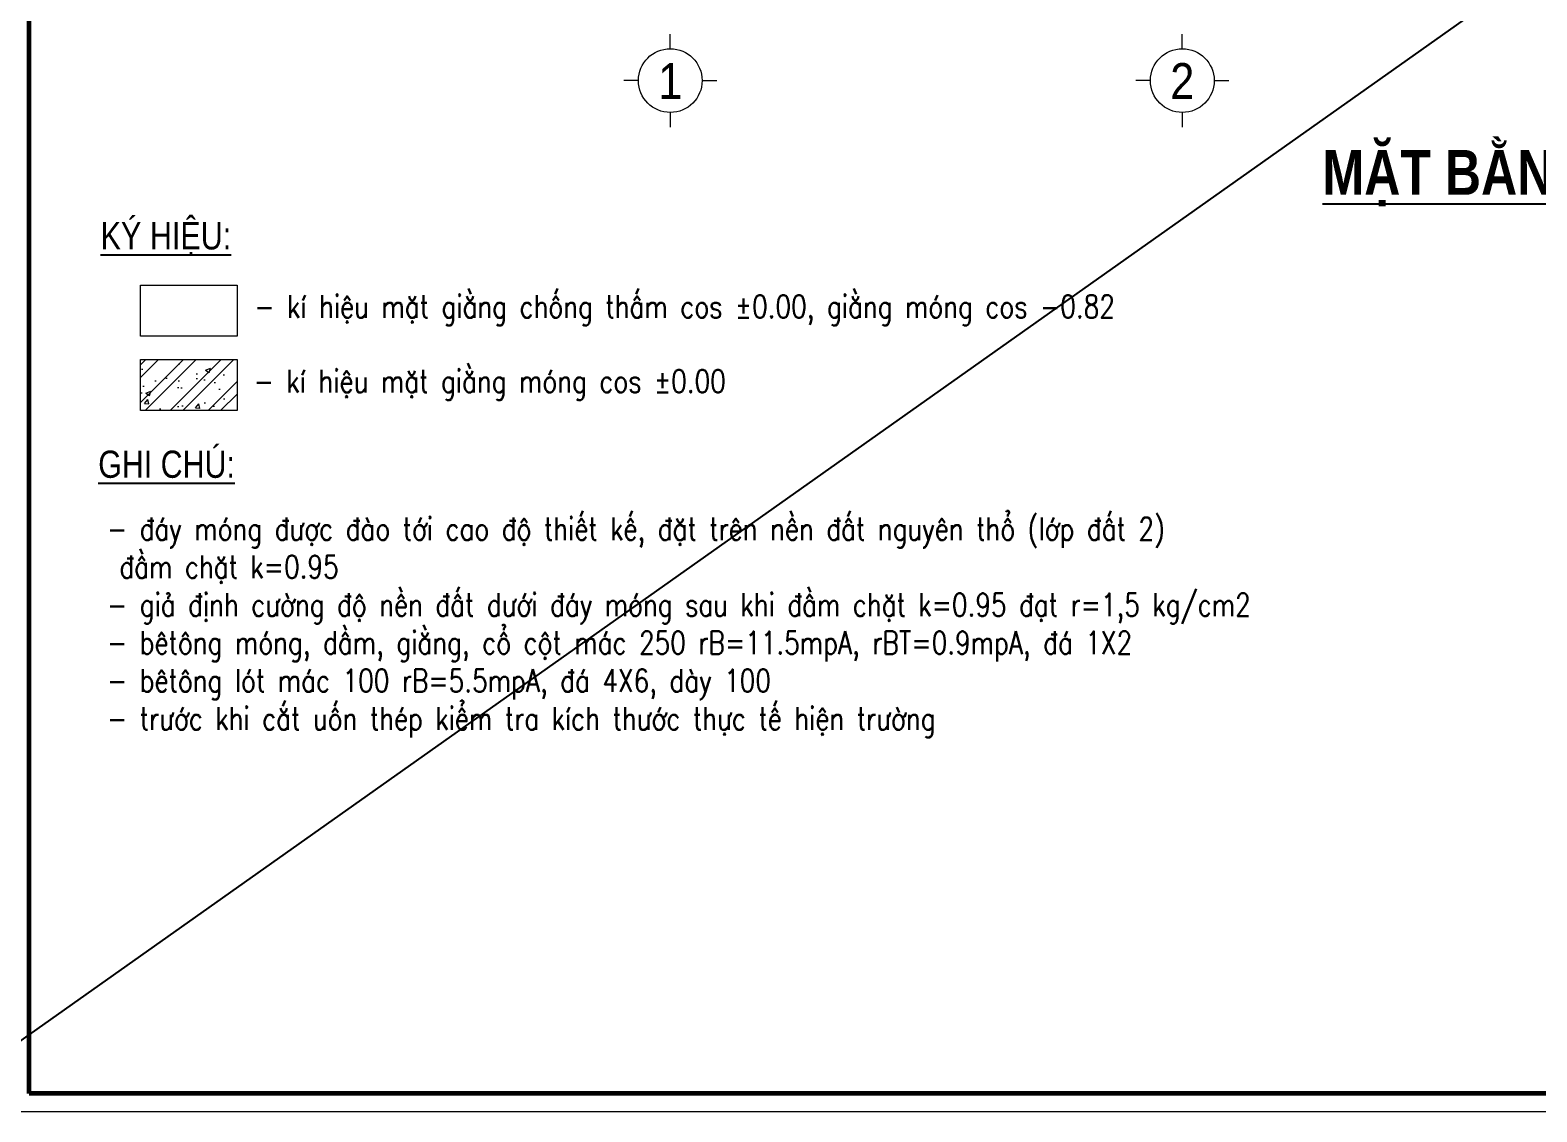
# Model space of a CAD drawing. Header units: millimetres. Extents: x -295047 to 263296, y -724756 to -308748.
# Drawn here: x -170210 to -159616, y -363613 to -356010 of the extents above; entities that cross this region are included whole.
import ezdxf
from ezdxf.enums import TextEntityAlignment as Align

# ---------------------------------------------------------------- set-up
doc = ezdxf.new("R2010")
doc.units = ezdxf.units.MM
doc.header["$MEASUREMENT"] = 0
doc.layers.get('Defpoints').update_dxf_attribs({"color": 1})
for name, color, linetype, lineweight in [('EG Net thay', 7, 'Continuous', 20), ('Khungten_LCDI', 7, 'Continuous', 5), ('LC Hatch', 252, 'Continuous', 9), ('LC ISO', 153, 'Continuous', 13), ('LC Net manh', 219, 'Continuous', 5), ('LC Net thay', 7, 'Continuous', 25), ('LC Text1', 3, 'Continuous', 20), ('LC Text2', 7, 'Continuous', 25)]:
    doc.layers.add(name, color=color, linetype=linetype, lineweight=lineweight)
doc.layers.add('KCS_Plotter', color=11, linetype='Continuous', plot=False)
doc.styles.add('Khungten', font='VHAVAN.TTF', dxfattribs={"width": 0.9, "height": 5000})
doc.styles.add('LC 1', font='VHAVANB.TTF')
doc.styles.add('LC 3', font='vnsimli.shx', dxfattribs={"width": 0.75})
doc.styles.add('LC3', font='VHARIALB.TTF', dxfattribs={"width": 0.8})
doc.styles.add('T2', font='VHARIAL.TTF', dxfattribs={"width": 0.8})
doc.styles.add('Title', font='VHBLACK.TTF', dxfattribs={"width": 0.8})

# ---------------------------------------------------------------- blocks, each defined once
blk = doc.blocks.new('lcdi KC')
at = {"layer": 'Defpoints', "lineweight": 0}
blk.add_lwpolyline([(-1200, -14850), (-1200, 14850), (40800, 14850), (40800, -14850)], close=True, dxfattribs=at)
at = {"layer": 'Khungten_LCDI', "color": 5, "lineweight": 60}
blk.add_lwpolyline([(0, -14650), (0, 14650), (40600, 14650), (40600, -14650)], close=True, dxfattribs=at)
at = {"color": 7, "style": 'Khungten', "width": 0.8}
for tag, p in [('REVISION', (39499, -10746)), ('NGAYHT', (39546, -11609))]:
    blk.add_attdef(tag, text='', height=200, dxfattribs=at).set_placement(p, align=Align.CENTER)
at = {"layer": 'LC Text1', "style": 'Title', "width": 1.485915}
for tag, p, p2 in [('TENBANVE1', (36913, -8886), (40339, -8886)), ('TENBANVE2', (36913, -9562), (40339, -9562))]:
    blk.add_attdef(tag, text='', height=250, dxfattribs=at).set_placement(p, p2, align=Align.FIT)
at = {"layer": 'LC Text1', "style": 'Title', "width": 0.7}
blk.add_attdef('SOBANVE', text='', height=250, dxfattribs=at).set_placement((39562, -13896), align=Align.CENTER)
blk = doc.blocks.new('TTRUC')
at = {"layer": 'LC ISO'}
for p, q in [((0, 6.95), (0, 10.13)), ((-6.95, 0), (-10.13, 0)), ((6.95, 0), (10.13, 0)), ((0, -6.95), (0, -10.13))]:
    blk.add_line(p, q, dxfattribs=at)
at = {"layer": 'LC Net manh'}
blk.add_circle((0, 0), 6.95, dxfattribs=at)
blk = doc.blocks.new('TIEUDE1')
at = {"layer": 'LC Text2', "color": 7, "style": 'LC 1'}
blk.add_attdef('TIªU§Ò', text='', height=5, dxfattribs=at).set_placement((0, 0), align=Align.BOTTOM_CENTER)
blk.add_attdef('TL', text='', height=3, dxfattribs=at).set_placement((0, -2), align=Align.TOP_CENTER)

msp = doc.modelspace()

# ---------------------------------------------------------------- hatches: boundary and pattern name
at = {"layer": 'LC Hatch'}
h = msp.add_hatch(dxfattribs=at)
h.set_pattern_fill('BTCT', color=256, scale=50)
h.set_pattern_definition([(50, (-387749.6, -295868.46), (358.6301, -31.37607), [37.5, -412.5]), (355, (-387749.6, -295868.46), (-69.37567, 376.09607), [30, -330]), (100.4514, (-387719.7, -295871.07), (289.2547, 344.71977), [31.8701, -350.57106]), (46.1842, (-387749.6, -295768.46), (533.6205, -82.7595), [56.25, -618.75]), (96.6356, (-387705.1, -295775.35), (467.3314, 487.0589), [47.8051, -525.8565]), (351.1842, (-387749.6, -295768.46), (467.331, 487.0593), [45, -495]), (21, (-387699.6, -295793.46), (298.45353, -201.30945), [37.5, -412.5]), (326, (-387699.6, -295793.46), (121.65767, 362.575), [30, -330]), (71.4514, (-387674.72, -295810.23), (420.1113, 161.26525), [31.8701, -350.57106]), (37.5, (-387749.59, -295868.46), (6.07993, 166.44693), [0, -326, 0, -335, 0, -331.25]), (7.5, (-387749.59, -295868.46), (131.53477, 197.20586), [0, -191, 0, -318.5, 0, -126.25]), (327.5, (-387861.09, -295868.46), (266.91122, -11.277436), [0, -125, 0, -390, 0, -517.5]), (317.5, (-387911.1, -295868.46), (291.59308, 50.0525), [0, -162.5, 0, -259, 0, -367.5]), (45, (-387749.59, -295868.46), (-132.58252, 132.58252), []), (45, (-387661.2, -295868.46), (-132.58252, 132.58252), [])])
h.paths.add_polyline_path([(-168754.9, -358683.2), (-168754.9, -358324.8), (-169433.9, -358324.8), (-169433.9, -358683.2)])

# ---------------------------------------------------------------- linework, layer by layer
at = {"layer": 'EG Net thay'}
for points in [[(-169433.9, -357802.3), (-168754.9, -357802.3), (-168754.9, -358160.6), (-169433.9, -358160.6)], [(-169433.9, -358324.8), (-168754.9, -358324.8), (-168754.9, -358683.2), (-169433.9, -358683.2)]]:
    msp.add_lwpolyline(points, close=True, dxfattribs=at)
at = {"layer": 'KCS_Plotter', "ltscale": 2}
msp.add_line((-170984.2, -363613.3), (-144104.2, -344605.3), dxfattribs=at)

# ---------------------------------------------------------------- block references
at = {"layer": 'LC ISO', "xscale": 32.25101427308982, "yscale": 32.25101427308982, "zscale": 32.25101427308982}
for p in [(-165709, -356364.3), (-162109, -356364.3)]:
    msp.add_blockref('TTRUC', p, dxfattribs=at)
at = {"layer": 'LC Net thay', "xscale": 0.6399999999848659, "yscale": 0.6399999999848659, "zscale": 0.6399999999848659}
msp.add_blockref('lcdi KC', (-170216.2, -354109.3), dxfattribs=at)
at = {"layer": 'LC Text2'}
ref = msp.add_blockref('TIEUDE1', (-158746.4, -357261.9), dxfattribs=dict(at, xscale=64.00000000148876, yscale=64.00000000148876, zscale=64.00000000148876))
ref.add_attrib('TIªU§Ò', '%%UmÆt b»ng kÕt cÊu mãng', dxfattribs={"color": 7, "height": 315.163, "style": 'LC3', "width": 0.8}).set_placement((-158746.4, -357261.9), align=Align.BOTTOM_CENTER)

# ---------------------------------------------------------------- texts
at = {"layer": 'LC Text1', "ltscale": 0.2, "style": 'LC 1', "width": 0.9}
for s, p in [('1', (-165709, -356569.7)), ('2', (-162109, -356569.7))]:
    msp.add_text(s, height=252.5, dxfattribs=at).set_placement(p, align=Align.BOTTOM_CENTER)
at = {"layer": 'LC Text1', "style": 'LC 3', "width": 0.8}
for s, p in [('- kÝ hiÖu mÆt gi»ng chèng thÊm cos %%P0.00, gi»ng mãng cos -0.82', (-168633.5, -358032.2)), ('- kÝ hiÖu mÆt gi»ng mãng cos %%P0.00', (-168637.4, -358557))]:
    msp.add_text(s, height=160, dxfattribs=at).set_placement(p)
at = {"layer": 'LC Text1', "color": 3, "insert": (-169669.5, -359435), "char_height": 160, "width": 25192.482, "attachment_point": 1, "style": 'LC 3'}
msp.add_mtext('{\\W0.8;- ®¸y mãng ®\xadîc ®µo tíi cao ®é thiÕt kÕ, ®Æt trªn nÒn ®Êt nguyªn thæ (líp ®Êt 2)\\P ®Çm chÆt k=0.95 \\P- gi¶ ®Þnh c\xadêng ®é nÒn ®Êt d\xadíi ®¸y mãng sau khi ®Çm chÆt k=0.95 ®¹t r=1,5 kg/cm2 \\P- bªt«ng mãng, dÇm, gi»ng, cæ cét m¸c 250 rB=11.5mpA, rBT=0.9mpA, ®¸ 1X2\\P- bªt«ng lãt m¸c 100 rB=5.5mpA, ®¸ 4X6, dµy 100\\P- tr\xadíc khi c¾t uèn thÐp kiÓm tra kÝch th\xadíc thùc tÕ hiÖn tr\xadêng}', dxfattribs=at)
at = {"layer": 'LC Text2', "style": 'T2', "width": 0.8}
for s, height, p in [('%%Uký hiÖu:', 192, (-169714, -357551.3)), ('%%Ughi chó:', 191.09, (-169730.9, -359156.5))]:
    msp.add_text(s, height=height, dxfattribs=at).set_placement(p)

doc.saveas('drawing.dxf')
